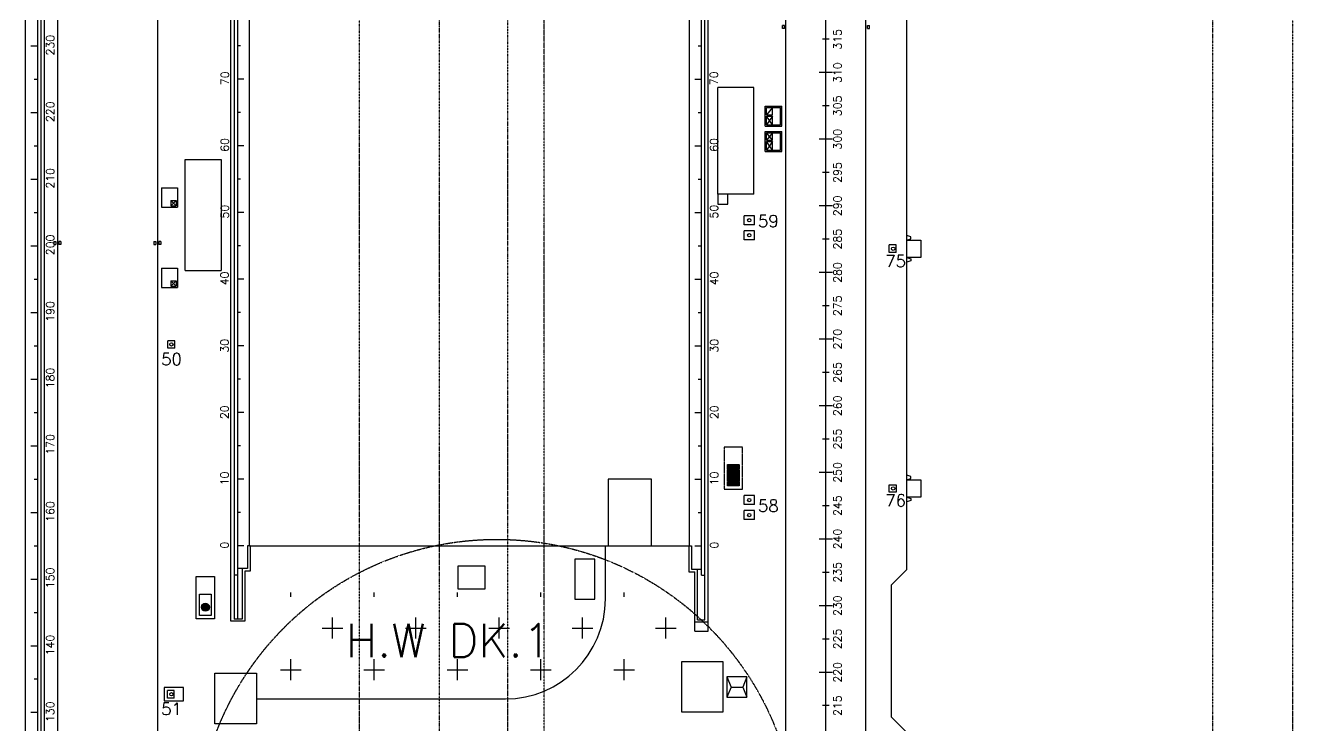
# Model space of a CAD drawing. Header units: inches. Extents: x 2621776591 to 2623670951, y 363331607 to 364354604.
# Drawn here: x 2622778544 to 2622968621, y 363729607 to 363834701 of the extents above; entities that cross this region are included whole.
import ezdxf
from ezdxf.enums import TextEntityAlignment as Align

# ---------------------------------------------------------------- set-up
doc = ezdxf.new("R2010")
doc.units = ezdxf.units.IN
doc.header["$MEASUREMENT"] = 0
for name, pattern in [('BORDERX2', [3.5, 1, -0.5, 1, -0.5, 0, -0.5]), ('CENTER', [2, 1.25, -0.25, 0.25, -0.25]), ('DASHED2', [0.375, 0.25, -0.125]), ('HIDDEN', [0.375, 0.25, -0.125])]:
    doc.linetypes.add(name, pattern=pattern)
for name, color, linetype in [('ANCHOR POINT', 7, 'Continuous'), ('BLDG', 3, 'Continuous'), ('BOLLARD', 1, 'Continuous'), ('Bollard Nos.', 7, 'Continuous'), ('BOLLARD1', 1, 'Continuous'), ('CABLE REELING PIT', 1, 'Continuous'), ('CAPSTAN', 1, 'Continuous'), ('DIM', 8, 'Continuous'), ('Dock CH Text', 8, 'Continuous'), ('Dock Chainage', 8, 'Continuous'), ('FENDER', 1, 'Continuous'), ('PIER', 7, 'Continuous'), ('PLAN', 2, 'Continuous'), ('ROAD', 2, 'Continuous'), ('TEXT2', 1, 'Continuous'), ('TEXT3', 6, 'Continuous'), ('TOWER CRANE POSITION', 90, 'Continuous')]:
    doc.layers.add(name, color=color, linetype=linetype)
doc.layers.add('CRANE', color=7, linetype='Continuous', true_color=0x7f3f7f)
doc.layers.get('BOLLARD1').off()
doc.styles.add('ROMANS', font='romans')

# ---------------------------------------------------------------- blocks, each defined once
blk = doc.blocks.new('FENDER')
at = {"layer": 'FENDER'}
blk.add_line((-600, 1800), (0, 2000), dxfattribs=at)
blk.add_lwpolyline([(0, 0), (0, 1300), (-2100, 1300), (-2100, -1300), (0, -1300)], close=True, dxfattribs=at)
for points in [[(0, 1300), (-600, 1500), (-600, 1800)], [(0, -1300), (-600, -1500), (-600, -1800), (0, -2000)]]:
    blk.add_lwpolyline(points, dxfattribs=at)
blk = doc.blocks.new('A$C48C768FC')
at = {"layer": 'Dock Chainage'}
for p, q in [((215250, 120000), (216225, 120000)), ((246700, 120000), (246225, 120000)), ((315350, 120000), (315825, 120000)), ((215750, 115000), (216225, 115000)), ((247200, 115000), (246225, 115000)), ((314850, 115000), (315825, 115000)), ((215250, 110000), (216225, 110000)), ((246700, 110000), (246225, 110000)), ((315350, 110000), (315825, 110000)), ((215750, 105000), (216225, 105000)), ((247200, 105000), (246225, 105000)), ((314850, 105000), (315825, 105000)), ((215250, 100000), (216225, 100000)), ((246700, 100000), (246225, 100000)), ((315350, 100000), (315825, 100000)), ((215750, 95000), (216225, 95000)), ((247200, 95000), (246225, 95000)), ((314850, 95000), (315825, 95000)), ((215250, 90000), (216225, 90000)), ((246700, 90000), (246225, 90000)), ((315350, 90000), (315825, 90000)), ((215750, 85000), (216225, 85000)), ((247200, 85000), (246225, 85000)), ((314850, 85000), (315825, 85000)), ((215250, 80000), (216225, 80000)), ((246700, 80000), (246225, 80000)), ((315350, 80000), (315825, 80000)), ((215750, 75000), (216225, 75000)), ((247200, 75000), (246225, 75000)), ((314850, 75000), (315825, 75000)), ((215250, 70000), (216225, 70000)), ((246700, 70000), (246225, 70000)), ((315350, 70000), (315825, 70000)), ((215750, 65000), (216225, 65000)), ((247200, 65000), (246225, 65000)), ((314850, 65000), (315825, 65000)), ((215250, 60000), (216225, 60000)), ((246700, 60000), (246225, 60000)), ((315350, 60000), (315825, 60000)), ((215750, 55000), (216225, 55000)), ((247200, 55000), (246225, 55000)), ((314850, 55000), (315825, 55000)), ((215250, 50000), (216225, 50000)), ((246700, 50000), (246225, 50000)), ((315350, 50000), (315825, 50000)), ((215750, 45000), (216225, 45000)), ((247200, 45000), (246225, 45000)), ((314850, 45000), (315825, 45000)), ((215250, 40000), (216225, 40000)), ((215750, 35000), (216225, 35000)), ((215250, 30000), (216225, 30000)), ((215750, 25000), (216225, 25000)), ((215250, 20000), (216225, 20000))]:
    blk.add_line(p, q, dxfattribs=at)
at = {"layer": 'Dock CH Text', "style": 'ROMANS'}
for s, p in [('230', (218753, 120111)), ('70', (244958, 115141)), ('70', (318292, 115141)), ('220', (218753, 110122)), ('210', (218753, 100132)), ('200', (218753, 90142)), ('190', (218753, 80151)), ('180', (218753, 70161)), ('170', (218753, 60200)), ('160', (218753, 50129)), ('150', (218748, 40179)), ('140', (218748, 30096)), ('130', (218748, 20087))]:
    blk.add_text(s, height=1200, rotation=90, dxfattribs=at).set_placement(p, align=Align.CENTER)
at = {"layer": 'Dock CH Text', "style": 'ROMANS', "width": 1}
for s, p in [('60', (244933, 105152)), ('60', (318317, 105152)), ('50', (244933, 95128)), ('50', (318317, 95128)), ('40', (244899, 85104)), ('40', (318351, 85104)), ('30', (244899, 75000)), ('30', (318351, 75000)), ('20', (244899, 65032)), ('20', (318351, 65032)), ('10', (244899, 55101)), ('10', (318351, 55101)), ('0', (244899, 45081)), ('0', (318351, 45081))]:
    blk.add_text(s, height=1200, rotation=90, dxfattribs=at).set_placement(p, align=Align.CENTER)
blk = doc.blocks.new('BOLLARD1')
at = {"layer": 'BOLLARD'}
for p, q in [((-3325, -1200), (-1775, -1200)), ((-3325, -1200), (-3325, -2550)), ((-1775, -1200), (-1775, -2550)), ((-3325, -2550), (-1775, -2550)), ((-3325, -3450), (-3325, -4800)), ((-3325, -3450), (-1775, -3450)), ((-1775, -3450), (-1775, -4800)), ((-3325, -4800), (-1775, -4800))]:
    blk.add_line(p, q, dxfattribs=at)
for centre in [(-2550, -1875), (-2550, -4125)]:
    blk.add_circle(centre, 250, dxfattribs=at)
blk = doc.blocks.new('A$C6b66f7a2')
at = {"layer": 'CAPSTAN'}
h = blk.add_hatch(dxfattribs=at)
h.set_pattern_fill('ANSI31', color=9, scale=1000)
h.set_pattern_definition([(45, (0, 0), (-88.3883476483, 88.3883476483), [])])
h.paths.add_polyline_path([(2622883869, 363768799), (2622885619, 363768799), (2622885619, 363765599), (2622883869, 363765599)])
at = {"layer": 'BOLLARD'}
for p, q in [((2622908124, 363800627), (2622908124, 363801742)), ((2622909134, 363801742), (2622908124, 363801742)), ((2622909134, 363800627), (2622909134, 363801742)), ((2622909134, 363800627), (2622908124, 363800627)), ((2622800949, 363787367), (2622799939, 363787367)), ((2622799939, 363786252), (2622799939, 363787367)), ((2622800949, 363786252), (2622800949, 363787367)), ((2622800949, 363786252), (2622799939, 363786252)), ((2622800874, 363734867), (2622799864, 363734867)), ((2622799864, 363733752), (2622799864, 363734867)), ((2622800874, 363733752), (2622799864, 363733752)), ((2622800874, 363733752), (2622800874, 363734867))]:
    blk.add_line(p, q, dxfattribs=at)
for points in [[(2622908124, 363765757), (2622909134, 363765757), (2622909134, 363764642), (2622908124, 363764642)], [(2622799369, 363735310), (2622799369, 363733310), (2622802259, 363733310), (2622802259, 363735310)]]:
    blk.add_lwpolyline(points, close=True, dxfattribs=at)
for centre in [(2622908704, 363801184), (2622800444, 363786810), (2622908704, 363765199), (2622800444, 363734310)]:
    blk.add_circle(centre, 250, dxfattribs=at)
at = {"layer": 'CAPSTAN', "ltscale": 100}
for p, q in [((2622805191, 363747413), (2622805358, 363747402)), ((2622805191, 363747401), (2622805357, 363747390)), ((2622805207, 363747276), (2622805365, 363747330)), ((2622805211, 363747264), (2622805369, 363747319)), ((2622805224, 363747535), (2622805374, 363747461)), ((2622805229, 363747546), (2622805379, 363747472)), ((2622805275, 363747155), (2622805400, 363747266)), ((2622805283, 363747146), (2622805408, 363747257)), ((2622805305, 363747646), (2622805416, 363747521)), ((2622805314, 363747654), (2622805425, 363747529)), ((2622805334, 363747468), (2622805349, 363747500)), ((2622805383, 363747070), (2622805456, 363747220)), ((2622805394, 363747065), (2622805467, 363747215)), ((2622805426, 363747710), (2622805478, 363747559)), ((2622805438, 363747713), (2622805489, 363747563)), ((2622805516, 363747032), (2622805526, 363747199)), ((2622805528, 363747032), (2622805538, 363747198)), ((2622805540, 363747611), (2622805576, 363747608)), ((2622805560, 363747738), (2622805549, 363747571)), ((2622805572, 363747737), (2622805561, 363747571)), ((2622805653, 363747048), (2622805599, 363747206)), ((2622805664, 363747052), (2622805610, 363747210)), ((2622805694, 363747705), (2622805620, 363747555)), ((2622805705, 363747700), (2622805631, 363747550)), ((2622805773, 363747116), (2622805663, 363747241)), ((2622805782, 363747124), (2622805672, 363747249)), ((2622805805, 363747623), (2622805680, 363747513)), ((2622805813, 363747614), (2622805688, 363747504)), ((2622805859, 363747224), (2622805709, 363747297)), ((2622805864, 363747235), (2622805714, 363747308)), ((2622805876, 363747505), (2622805718, 363747451)), ((2622805880, 363747494), (2622805722, 363747440)), ((2622805897, 363747369), (2622805730, 363747379)), ((2622805896, 363747357), (2622805730, 363747367))]:
    blk.add_line(p, q, dxfattribs=at)
at = {"layer": 'CAPSTAN', "linetype": 'HIDDEN', "ltscale": 100}
for p, q in [((2622805383, 363747363), (2622805257, 363747346)), ((2622805265, 363747459), (2622805388, 363747426)), ((2622805295, 363747240), (2622805404, 363747304)), ((2622805315, 363747560), (2622805415, 363747483)), ((2622805369, 363747156), (2622805446, 363747256)), ((2622805399, 363747634), (2622805463, 363747524)), ((2622805470, 363747106), (2622805503, 363747229)), ((2622805618, 363747663), (2622805585, 363747541)), ((2622805689, 363747136), (2622805625, 363747245)), ((2622805719, 363747614), (2622805642, 363747513)), ((2622805773, 363747210), (2622805672, 363747287)), ((2622805793, 363747530), (2622805683, 363747466)), ((2622805822, 363747311), (2622805700, 363747343)), ((2622805829, 363747423), (2622805704, 363747406))]:
    blk.add_line(p, q, dxfattribs=at)
at = {"layer": 'CAPSTAN', "linetype": 'HIDDEN', "ltscale": 5}
for p, q in [((2622805357, 363747390), (2622805436, 363747385)), ((2622805358, 363747402), (2622805437, 363747397)), ((2622805365, 363747330), (2622805440, 363747356)), ((2622805369, 363747319), (2622805444, 363747344)), ((2622805374, 363747461), (2622805444, 363747427)), ((2622805379, 363747472), (2622805450, 363747437)), ((2622805400, 363747266), (2622805459, 363747318)), ((2622805408, 363747257), (2622805467, 363747309)), ((2622805416, 363747521), (2622805468, 363747462)), ((2622805425, 363747529), (2622805477, 363747469)), ((2622805456, 363747220), (2622805491, 363747291)), ((2622805467, 363747215), (2622805502, 363747285)), ((2622805478, 363747559), (2622805503, 363747485)), ((2622805489, 363747563), (2622805515, 363747489)), ((2622805526, 363747199), (2622805531, 363747278)), ((2622805538, 363747198), (2622805543, 363747277)), ((2622805549, 363747571), (2622805545, 363747493)), ((2622805561, 363747571), (2622805557, 363747492)), ((2622805599, 363747206), (2622805573, 363747281)), ((2622805610, 363747210), (2622805584, 363747285)), ((2622805620, 363747555), (2622805586, 363747484)), ((2622805631, 363747550), (2622805597, 363747479)), ((2622805663, 363747241), (2622805611, 363747300)), ((2622805672, 363747249), (2622805620, 363747308)), ((2622805680, 363747513), (2622805621, 363747461)), ((2622805688, 363747504), (2622805629, 363747452)), ((2622805709, 363747297), (2622805638, 363747332)), ((2622805714, 363747308), (2622805643, 363747343)), ((2622805718, 363747451), (2622805644, 363747425)), ((2622805722, 363747440), (2622805648, 363747414)), ((2622805730, 363747367), (2622805651, 363747372)), ((2622805730, 363747379), (2622805652, 363747384))]:
    blk.add_line(p, q, dxfattribs=at)
at = {"layer": 'CAPSTAN', "color": 9, "linetype": 'DASHED2', "ltscale": 2}
for points in [[(2622883369, 363765099), (2622886119, 363765099), (2622886119, 363771399), (2622883369, 363771399)], [(2622883869, 363768799), (2622885619, 363768799), (2622885619, 363765599), (2622883869, 363765599)]]:
    blk.add_lwpolyline(points, close=True, dxfattribs=at)
at = {"layer": 'CAPSTAN'}
for points in [[(2622804169, 363751985), (2622806919, 363751985), (2622806919, 363745635), (2622804169, 363745635)], [(2622804669, 363749335), (2622806419, 363749335), (2622806419, 363746135), (2622804669, 363746135)]]:
    blk.add_lwpolyline(points, close=True, dxfattribs=at)
at = {"layer": 'CAPSTAN', "color": 9, "linetype": 'DASHED2', "ltscale": 2}
blk.add_circle((2622884744, 363766849), 600, dxfattribs=at)
at = {"layer": 'CAPSTAN', "ltscale": 100}
for centre, radius in [((2622805543, 363747385), 600), ((2622805544, 363747385), 540), ((2622805544, 363747385), 530), ((2622805544, 363747385), 448), ((2622805544, 363747385), 438), ((2622805320, 363747355), 26.6), ((2622805325, 363747443), 26.6), ((2622805320, 363747355), 14.6), ((2622805325, 363747443), 14.6), ((2622805349, 363747271), 26.6), ((2622805349, 363747271), 14.6), ((2622805364, 363747522), 26.6), ((2622805364, 363747522), 14.6), ((2622805407, 363747205), 26.6), ((2622805407, 363747205), 14.6), ((2622805430, 363747580), 26.6), ((2622805430, 363747580), 14.6), ((2622805486, 363747166), 26.6), ((2622805486, 363747166), 14.6), ((2622805514, 363747609), 26.6), ((2622805514, 363747609), 14.6), ((2622805574, 363747161), 26.6), ((2622805574, 363747161), 14.6), ((2622805602, 363747603), 26.6), ((2622805602, 363747603), 14.6), ((2622805657, 363747190), 26.6), ((2622805657, 363747190), 14.6), ((2622805681, 363747564), 26.6), ((2622805681, 363747564), 14.6), ((2622805723, 363747248), 26.6), ((2622805723, 363747248), 14.6), ((2622805739, 363747498), 26.6), ((2622805739, 363747498), 14.6), ((2622805762, 363747327), 26.6), ((2622805768, 363747415), 26.6), ((2622805762, 363747327), 14.6), ((2622805768, 363747415), 14.6)]:
    blk.add_circle(centre, radius, dxfattribs=at)
at = {"layer": 'CAPSTAN'}
blk.add_circle((2622805544, 363747385), 600, dxfattribs=at)
at = {"layer": 'CAPSTAN', "linetype": 'CENTER', "ltscale": 0.1}
blk.add_circle((2622805544, 363747385), 226, dxfattribs=at)
at = {"layer": 'CAPSTAN', "ltscale": 100}
for centre, radius, start, end in [((2622805190, 363747389), 12, 86.4258, 179.34085), ((2622805544, 363747385), 366, 179.34085, 196.01076), ((2622805544, 363747385), 366, 156.84085, 173.51075), ((2622805192, 363747425), 12, 173.51075, 266.4258), ((2622805204, 363747287), 12, 196.01076, 288.9258), ((2622805215, 363747253), 12, 108.9258, 201.84085), ((2622805544, 363747385), 366, 201.84085, 218.51075), ((2622805218, 363747524), 12, 63.9258, 156.84085), ((2622805234, 363747556), 12, 151.01075, 243.9258), ((2622805544, 363747385), 366, 134.34085, 151.01075), ((2622805267, 363747164), 12, 218.51075, 311.4258), ((2622805291, 363747137), 12, 131.4258, 224.34085), ((2622805544, 363747385), 366, 224.34085, 241.01074), ((2622805296, 363747638), 12, 41.4258, 134.34085), ((2622805323, 363747662), 12, 128.51075, 221.4258), ((2622805544, 363747385), 366, 113.22811, 128.51075), ((2622805357, 363747384), 6, 0.10567, 86.4258), ((2622805358, 363747408), 6, 266.4258, 352.74593), ((2622805544, 363747385), 181, 180.10567, 195.24593), ((2622805544, 363747385), 181, 157.60567, 172.74593), ((2622805363, 363747336), 6, 288.9258, 15.24593), ((2622805372, 363747075), 12, 241.01074, 333.9258), ((2622805371, 363747313), 6, 22.60567, 108.9258), ((2622805371, 363747456), 6, 337.60567, 63.9258), ((2622805544, 363747385), 181, 202.60567, 217.74593), ((2622805381, 363747478), 6, 243.9258, 330.24593), ((2622805544, 363747385), 181, 135.10567, 150.24593), ((2622805405, 363747059), 12, 153.9258, 246.84085), ((2622805407, 363747703), 20, 18.9258, 113.22811), ((2622805396, 363747270), 6, 311.4258, 37.74593), ((2622805544, 363747385), 366, 246.84085, 263.51075), ((2622805412, 363747252), 6, 45.10567, 131.4258), ((2622805411, 363747517), 6, 315.10567, 41.4258), ((2622805544, 363747385), 181, 225.10567, 240.24594), ((2622805429, 363747533), 6, 221.4258, 307.74594), ((2622805544, 363747385), 181, 112.60567, 127.74594), ((2622805457, 363747719), 20, 103.57294, 198.9258), ((2622805552, 363747324), 426, 90.52899, 103.57294), ((2622805451, 363747222), 6, 333.9258, 60.24594), ((2622805473, 363747212), 6, 67.60568, 153.9258), ((2622805472, 363747557), 6, 292.60567, 18.9258), ((2622805544, 363747385), 181, 247.60568, 262.74594), ((2622805495, 363747565), 6, 198.9258, 285.24594), ((2622805544, 363747385), 181, 90.10568, 105.24594), ((2622805504, 363747033), 12, 263.51075, 356.4258), ((2622805520, 363747199), 6, 356.4258, 82.74594), ((2622805540, 363747031), 12, 176.4258, 269.34085), ((2622805544, 363747198), 6, 90.10568, 176.4258), ((2622805544, 363747385), 366, 269.34085, 286.01076), ((2622805543, 363747572), 6, 270.10568, 356.4258), ((2622805544, 363747385), 181, 270.10568, 285.24594), ((2622805548, 363747739), 12, 356.4258, 89.34085), ((2622805567, 363747570), 6, 176.4258, 262.74594), ((2622805544, 363747385), 181, 67.60568, 82.74594), ((2622805584, 363747736), 12, 83.51075, 176.4258), ((2622805544, 363747385), 366, 66.84085, 83.51075), ((2622805593, 363747204), 6, 18.9258, 105.24594), ((2622805616, 363747212), 6, 112.60567, 198.9258), ((2622805615, 363747558), 6, 247.60568, 333.9258), ((2622805544, 363747385), 181, 292.60567, 307.74594), ((2622805637, 363747547), 6, 153.9258, 240.24594), ((2622805544, 363747385), 181, 45.10567, 60.24594), ((2622805641, 363747045), 12, 286.01076, 18.9258), ((2622805658, 363747237), 6, 41.4258, 127.74594), ((2622805675, 363747056), 12, 198.9258, 291.84084), ((2622805676, 363747253), 6, 135.10567, 221.4258), ((2622805676, 363747517), 6, 225.10567, 311.4258), ((2622805544, 363747385), 181, 315.10567, 330.2459), ((2622805544, 363747385), 366, 291.84084, 308.51075), ((2622805692, 363747499), 6, 131.4258, 217.74593), ((2622805544, 363747385), 181, 22.60567, 37.74593), ((2622805683, 363747710), 12, 333.9258, 66.84085), ((2622805706, 363747292), 6, 63.92577, 150.2459), ((2622805715, 363747694), 12, 61.01074, 153.9258), ((2622805716, 363747457), 6, 202.60567, 288.9258), ((2622805544, 363747385), 181, 337.60563, 352.74593), ((2622805717, 363747314), 6, 157.60563, 243.92577), ((2622805724, 363747434), 6, 108.9258, 195.24593), ((2622805544, 363747385), 181, 0.10567, 15.24593), ((2622805544, 363747385), 366, 44.34085, 61.01074), ((2622805729, 363747361), 6, 86.4258, 172.74593), ((2622805731, 363747385), 6, 180.10567, 266.4258), ((2622805764, 363747108), 12, 308.51075, 41.4258), ((2622805791, 363747132), 12, 221.4258, 314.34085), ((2622805544, 363747385), 366, 314.34085, 331.01071), ((2622805797, 363747632), 12, 311.4258, 44.34085), ((2622805821, 363747605), 12, 38.51075, 131.4258), ((2622805544, 363747385), 366, 21.84085, 38.51075), ((2622805853, 363747213), 12, 331.01071, 63.92577), ((2622805869, 363747246), 12, 243.92577, 336.84081), ((2622805872, 363747516), 12, 288.9258, 21.84085), ((2622805884, 363747482), 12, 16.01076, 108.9258), ((2622805544, 363747385), 366, 336.84081, 353.51075), ((2622805544, 363747385), 366, 359.34085, 16.01076), ((2622805895, 363747345), 12, 353.51075, 86.4258), ((2622805898, 363747381), 12, 266.4258, 359.34085)]:
    blk.add_arc(centre, radius, start, end, dxfattribs=at)
at = {"layer": 'CAPSTAN', "linetype": 'HIDDEN', "ltscale": 5}
for start, end in [(179.61548, 195.73611), (157.11548, 173.23612), (202.11548, 218.23612), (134.61549, 150.73612), (224.61548, 240.73612), (112.11549, 128.23612), (247.11549, 263.23612), (89.61548, 105.73611), (269.61548, 285.73611), (67.11549, 83.23612), (292.11549, 308.23612), (44.61548, 60.73612), (314.61549, 330.73608), (22.11548, 38.23612), (337.11545, 353.23612), (359.61548, 15.73611)]:
    blk.add_arc((2622805544, 363747385), 108, start, end, dxfattribs=at)
at = {"layer": 'BOLLARD1', "rotation": 180}
for p in [(2622884567, 363801314), (2622884567, 363759329)]:
    blk.add_blockref('BOLLARD1', p, dxfattribs=at)
at = {"layer": 'FENDER', "xscale": -1}
for p in [(2622910744, 363801184), (2622910744, 363765199)]:
    blk.add_blockref('FENDER', p, dxfattribs=at)
at = {"layer": 'Bollard Nos.', "style": 'ROMANS'}
for s, p in [('59', (2622888442, 363804425)), ('75', (2622907530, 363798411)), ('50', (2622798931, 363783699)), ('76', (2622907530, 363762511)), ('58', (2622888442, 363761712)), ('51', (2622798931, 363731217))]:
    blk.add_text(s, height=1800, dxfattribs=at).set_placement(p)
blk = doc.blocks.new('A$C50fdd4f0')
h = blk.add_hatch()
h.set_pattern_fill('CROSS', color=190, scale=25000)
h.set_pattern_definition([(0, (-2621951960, -363655754.5), (6250, 6250), [3125, -9375]), (90, (-2621950398, -363657317), (-6250, 6250), [3125, -9375])])
h.paths.add_polyline_path([(-12000, 13986), (-16000, 13986), (-16000, 15486), (-62752, 15486), (-62752, 0), (0, 0), (0, 15486), (-12000, 15486)])

msp = doc.modelspace()

# ---------------------------------------------------------------- linework, layer by layer
at = {"color": 8, "elevation": 0}
for points in [[(2622898606.2, 363682609.7), (2622898606.2, 364127609.7)], [(2622899106.2, 363832609.7), (2622898106.2, 363832609.7)], [(2622899606.2, 363827609.7), (2622897606.2, 363827609.7)], [(2622899106.2, 363822609.7), (2622898106.2, 363822609.7)], [(2622899606.2, 363817609.7), (2622897606.2, 363817609.7)], [(2622899106.2, 363812609.7), (2622898106.2, 363812609.7)], [(2622899606.2, 363807609.7), (2622897606.2, 363807609.7)], [(2622899106.2, 363802609.7), (2622898106.2, 363802609.7)], [(2622899606.2, 363797609.7), (2622897606.2, 363797609.7)], [(2622899106.2, 363792609.7), (2622898106.2, 363792609.7)], [(2622899606.2, 363787609.7), (2622897606.2, 363787609.7)], [(2622899106.2, 363782609.7), (2622898106.2, 363782609.7)], [(2622899606.2, 363777609.7), (2622897606.2, 363777609.7)], [(2622899106.2, 363772609.7), (2622898106.2, 363772609.7)], [(2622899606.2, 363767609.7), (2622897606.2, 363767609.7)], [(2622899106.2, 363762609.7), (2622898106.2, 363762609.7)], [(2622899606.2, 363757609.7), (2622897606.2, 363757609.7)], [(2622899106.2, 363752609.7), (2622898106.2, 363752609.7)], [(2622899606.2, 363747609.7), (2622897606.2, 363747609.7)], [(2622899106.2, 363742609.7), (2622898106.2, 363742609.7)], [(2622899606.2, 363737609.7), (2622897606.2, 363737609.7)], [(2622899106.2, 363732609.7), (2622898106.2, 363732609.7)]]:
    msp.add_lwpolyline(points, dxfattribs=at)
at = {"layer": 'ANCHOR POINT'}
for p, q in [((2622892085.7, 363834204.8), (2622892085.7, 363834654.8)), ((2622892385.7, 363834654.8), (2622892085.7, 363834654.8)), ((2622892385.7, 363834204.8), (2622892085.7, 363834204.8)), ((2622892385.7, 363834204.8), (2622892385.7, 363834654.8)), ((2622904855.7, 363834204.8), (2622904855.7, 363834654.8)), ((2622904855.7, 363834654.8), (2622905155.7, 363834654.8)), ((2622904855.7, 363834204.8), (2622905155.7, 363834204.8)), ((2622905155.7, 363834204.8), (2622905155.7, 363834654.8)), ((2622782808.8, 363802267.5), (2622782808.8, 363801817.5)), ((2622782808.8, 363802267.5), (2622783108.8, 363802267.5)), ((2622782808.8, 363801817.5), (2622783108.8, 363801817.5)), ((2622783108.8, 363802267.5), (2622783108.8, 363801817.5)), ((2622783878.8, 363802267.5), (2622783578.8, 363802267.5)), ((2622783578.8, 363802267.5), (2622783578.8, 363801817.5)), ((2622783878.8, 363801817.5), (2622783578.8, 363801817.5)), ((2622783878.8, 363802267.5), (2622783878.8, 363801817.5)), ((2622797808.8, 363802267.5), (2622798108.8, 363802267.5)), ((2622797808.8, 363802267.5), (2622797808.8, 363801817.5)), ((2622797808.8, 363801817.5), (2622798108.8, 363801817.5)), ((2622798108.8, 363802267.5), (2622798108.8, 363801817.5)), ((2622798878.8, 363802267.5), (2622798578.8, 363802267.5)), ((2622798578.8, 363802267.5), (2622798578.8, 363801817.5)), ((2622798878.8, 363801817.5), (2622798578.8, 363801817.5)), ((2622798878.8, 363802267.5), (2622798878.8, 363801817.5))]:
    msp.add_line(p, q, dxfattribs=at)
at = {"layer": 'BLDG'}
for p, q in [((2622882394.9, 363809376.9), (2622882394.9, 363825376.9)), ((2622887794.9, 363825376.9), (2622882394.9, 363825376.9)), ((2622887794.9, 363809376.9), (2622887794.9, 363825376.9)), ((2622802508.8, 363797886.4), (2622802508.8, 363814586.4)), ((2622802508.8, 363814586.4), (2622807908.8, 363814586.4)), ((2622807908.8, 363814586.4), (2622807908.8, 363797886.4)), ((2622887794.9, 363809376.9), (2622882394.9, 363809376.9)), ((2622882428.8, 363809376.9), (2622882428.8, 363807876.9)), ((2622883928.8, 363807876.9), (2622883928.8, 363809376.9)), ((2622882428.8, 363807876.9), (2622883928.8, 363807876.9)), ((2622802508.8, 363797886.4), (2622807908.8, 363797886.4)), ((2622872445.7, 363766609.7), (2622865945.7, 363766609.7)), ((2622865945.7, 363766609.7), (2622865945.7, 363756609.7)), ((2622872445.7, 363756609.7), (2622872445.7, 363766609.7)), ((2622860945.7, 363754609.7), (2622860945.7, 363748609.7)), ((2622863945.7, 363754609.7), (2622860945.7, 363754609.7)), ((2622863945.7, 363748609.7), (2622863945.7, 363754609.7)), ((2622843445.7, 363750109.7), (2622843445.7, 363753609.7)), ((2622843445.7, 363753609.7), (2622847445.7, 363753609.7)), ((2622847445.7, 363753609.7), (2622847445.7, 363750109.7)), ((2622847445.7, 363750109.7), (2622843445.7, 363750109.7)), ((2622860945.7, 363748609.7), (2622863945.7, 363748609.7)), ((2622883195.7, 363739195), (2622876945.7, 363739195)), ((2622876945.7, 363739195), (2622876945.7, 363731695)), ((2622883195.7, 363731695), (2622883195.7, 363739195)), ((2622806943.8, 363737461.4), (2622813193.8, 363737461.4)), ((2622806943.8, 363729861.4), (2622806943.8, 363737461.4)), ((2622813193.8, 363737461.4), (2622813193.8, 363729861.4)), ((2622876945.7, 363731695), (2622883195.7, 363731695)), ((2622813193.8, 363729861.4), (2622806943.8, 363729861.4))]:
    msp.add_line(p, q, dxfattribs=at)
at = {"layer": 'CABLE REELING PIT'}
for p, q in [((2622889487.7, 363822573.7), (2622891987.7, 363822573.7)), ((2622889487.7, 363819573.7), (2622889487.7, 363822573.7)), ((2622891987.7, 363819573.7), (2622891987.7, 363822573.7)), ((2622889687.7, 363821247.9), (2622889687.7, 363822373.7)), ((2622889687.7, 363822373.7), (2622891787.7, 363822373.7)), ((2622890587.7, 363822373.7), (2622889687.7, 363821247.9)), ((2622889687.7, 363821247.9), (2622890587.7, 363821247.9)), ((2622889687.7, 363819773.7), (2622889687.7, 363821047.9)), ((2622889687.7, 363821047.9), (2622890587.7, 363821047.9)), ((2622890587.7, 363819773.7), (2622889687.7, 363821047.9)), ((2622890587.7, 363821047.9), (2622889687.7, 363819773.7)), ((2622890587.7, 363821247.9), (2622890587.7, 363822373.7)), ((2622890587.7, 363819773.7), (2622890587.7, 363821047.9)), ((2622891787.7, 363819773.7), (2622891787.7, 363822373.7)), ((2622889487.7, 363819573.7), (2622891987.7, 363819573.7)), ((2622889487.7, 363818776.9), (2622891987.7, 363818776.9)), ((2622889487.7, 363815776.9), (2622889487.7, 363818776.9)), ((2622889687.7, 363819773.7), (2622891787.7, 363819773.7)), ((2622891987.7, 363815776.9), (2622891987.7, 363818776.9)), ((2622889687.7, 363818576.9), (2622891787.7, 363818576.9)), ((2622889687.7, 363817451.1), (2622889687.7, 363818576.9)), ((2622890587.7, 363817451.1), (2622889687.7, 363818576.9)), ((2622890587.7, 363818576.9), (2622889687.7, 363817451.1)), ((2622889687.7, 363817451.1), (2622890587.7, 363817451.1)), ((2622889687.7, 363815976.9), (2622889687.7, 363817251.1)), ((2622890587.7, 363817251.1), (2622889687.7, 363815976.9)), ((2622890587.7, 363815976.9), (2622889687.7, 363817251.1)), ((2622889687.7, 363817251.1), (2622890587.7, 363817251.1)), ((2622890587.7, 363817451.1), (2622890587.7, 363818576.9)), ((2622890587.7, 363815976.9), (2622890587.7, 363817251.1)), ((2622891787.7, 363815976.9), (2622891787.7, 363818576.9)), ((2622889487.7, 363815776.9), (2622891987.7, 363815776.9)), ((2622889687.7, 363815976.9), (2622891787.7, 363815976.9)), ((2622798948.3, 363810300.5), (2622798948.3, 363807400.5)), ((2622798948.3, 363810300.5), (2622801348.3, 363810300.5)), ((2622801348.3, 363810300.5), (2622801348.3, 363807400.5)), ((2622798948.3, 363807400.5), (2622801348.3, 363807400.5)), ((2622800348.3, 363807600.5), (2622801148.3, 363808391.8)), ((2622800348.3, 363808391.8), (2622801148.3, 363808391.8)), ((2622800348.3, 363808391.8), (2622801148.3, 363807600.5)), ((2622800348.3, 363808391.8), (2622800348.3, 363807600.5)), ((2622800348.3, 363807600.5), (2622801148.3, 363807600.5)), ((2622801148.3, 363808391.8), (2622801148.3, 363807600.5)), ((2622798948.3, 363798243.8), (2622801348.3, 363798243.8)), ((2622798948.3, 363798243.8), (2622798948.3, 363795343.8)), ((2622801348.3, 363798243.8), (2622801348.3, 363795343.8)), ((2622800348.3, 363796335.1), (2622801148.3, 363795543.8)), ((2622800348.3, 363795543.8), (2622801148.3, 363796335.1)), ((2622800348.3, 363796335.1), (2622801148.3, 363796335.1)), ((2622800348.3, 363796335.1), (2622800348.3, 363795543.8)), ((2622801148.3, 363796335.1), (2622801148.3, 363795543.8)), ((2622798948.3, 363795343.8), (2622801348.3, 363795343.8)), ((2622800348.3, 363795543.8), (2622801148.3, 363795543.8))]:
    msp.add_line(p, q, dxfattribs=at)
at = {"layer": 'CRANE', "linetype": 'BORDERX2'}
for p, q in [((2622828621.1, 364111009, 0), (2622828621.1, 363568050.6, 0)), ((2622968620.8, 364111009, 0), (2622968620.8, 363567818.9, 0)), ((2622850843.7, 364108242.3, 0), (2622850843.7, 363612984.6, 0)), ((2622840620.7, 364087548.4, 0), (2622840620.7, 363544555.7, 0)), ((2622956620.7, 364087548.4, 0), (2622956620.7, 363544596.6, 0)), ((2622856343.8, 363643484.6, 0), (2622856343.8, 364077774.5, 0))]:
    msp.add_line(p, q, dxfattribs=at)
at = {"layer": 'PIER'}
for p, q in [((2622778543.8, 363601609.7), (2622778543.8, 364138609.7)), ((2622812143.8, 363756609.7), (2622812143.8, 364138609.7)), ((2622878143.8, 363756609.7), (2622878143.8, 364138494.3)), ((2622910743.8, 363753017.1), (2622910743.8, 364133909.8)), ((2622780343.8, 364128094.7), (2622780343.8, 363597219.3)), ((2622780843.8, 364127819.7), (2622780843.8, 363590519.3)), ((2622781343.8, 364127819.7), (2622781343.8, 363590319.3)), ((2622809343.8, 363745269.3), (2622809343.8, 364127819.7)), ((2622809843.8, 364127819.7), (2622809843.8, 363745569.3)), ((2622810343.8, 364128094.7), (2622810343.8, 363745569.3)), ((2622879943.8, 363752199.3), (2622879943.8, 364128024.8)), ((2622880443.8, 363745499.3), (2622880443.8, 364127749.8)), ((2622880943.8, 363743799.3), (2622880943.8, 364127749.8)), ((2622811843.8, 363756609.7), (2622811843.8, 363753169.3)), ((2622812243.8, 363756609.7), (2622811843.8, 363756609.7)), ((2622812143.8, 363756609.7), (2622878143.8, 363756609.7)), ((2622812243.8, 363756609.7), (2622812243.8, 363752769.3)), ((2622878043.8, 363756609.7), (2622878043.8, 363752699.3)), ((2622878043.8, 363756609.7), (2622878443.8, 363756609.7)), ((2622878443.8, 363756609.7), (2622878443.8, 363753099.3)), ((2622811843.8, 363753169.3), (2622810343.8, 363753169.3)), ((2622811043.8, 363753169.3), (2622811043.8, 363745569.3)), ((2622811443.8, 363752769.3), (2622811443.8, 363745269.3)), ((2622812243.8, 363752769.3), (2622811443.8, 363752769.3)), ((2622878043.8, 363752699.3), (2622878943.8, 363752699.3)), ((2622878443.8, 363753099.3), (2622879943.8, 363753099.3)), ((2622878943.8, 363743799.3), (2622878943.8, 363752699.3)), ((2622879343.8, 363745499.3), (2622879343.8, 363753099.3)), ((2622908445.7, 363750719), (2622910743.8, 363753017.1)), ((2622810343.8, 363752169.3), (2622809843.8, 363752169.3)), ((2622879943.8, 363752199.3), (2622880443.8, 363752199.3)), ((2622908445.7, 363730900.5), (2622908445.7, 363750719)), ((2622811443.8, 363745269.3), (2622809343.8, 363745269.3)), ((2622811043.8, 363745569.3), (2622809843.8, 363745569.3)), ((2622878943.8, 363745199.3), (2622880943.8, 363745199.3)), ((2622879343.8, 363745499.3), (2622880443.8, 363745499.3)), ((2622878943.8, 363743799.3), (2622880943.8, 363743799.3)), ((2622908445.7, 363730900.5), (2622910743.8, 363728602.4))]:
    msp.add_line(p, q, dxfattribs=at)
at = {"layer": 'PLAN'}
msp.add_line((2622884399.5, 363735389.5), (2622886132.5, 363735389.5), dxfattribs=at)
msp.add_lwpolyline([(2622883766, 363733859.5), (2622886766, 363733859.5), (2622886766, 363736919.5), (2622883766, 363736919.5)], close=True, dxfattribs=at)
for points in [[(2622883766, 363736919.5), (2622884399.5, 363735389.5), (2622883766, 363733859.5)], [(2622886766, 363736919.5), (2622886132.5, 363735389.5), (2622886766, 363733859.5)]]:
    msp.add_lwpolyline(points, dxfattribs=at)
at = {"layer": 'ROAD'}
for p, q in [((2622865541.2, 363748623.4), (2622865541.2, 363756609.7)), ((2622813193.8, 363733623.4), (2622850541.2, 363733623.4))]:
    msp.add_line(p, q, dxfattribs=at)
msp.add_arc((2622850541.2, 363748623.4), 15000, 270, 0, dxfattribs=at)
at = {"layer": 'TEXT2'}
for p, q in [((2622892620.7, 363532869.8), (2622892620.7, 364121959.8)), ((2622904620.7, 363532869.8), (2622904620.7, 364121959.8)), ((2622783343.8, 364118942.5), (2622783343.8, 363460242.5)), ((2622798343.8, 364118942.5), (2622798343.8, 363460242.5))]:
    msp.add_line(p, q, dxfattribs=at)
at = {"layer": 'TOWER CRANE POSITION', "color": 90, "linetype": 'HIDDEN', "ltscale": 3}
msp.add_circle((2622849243.7, 363712562.2), 45000, dxfattribs=at)

# ---------------------------------------------------------------- block references
at = {"color": 190}
msp.add_blockref('A$C50fdd4f0', (2622876445.7, 363734123.4), dxfattribs=at)
at = {"layer": 'DIM'}
msp.add_blockref('A$C6b66f7a2', (0, 0), dxfattribs=at)
at = {"layer": 'Dock Chainage'}
msp.add_blockref('A$C48C768FC', (2622564118.7, 363711609.7), dxfattribs=at)
at = {"layer": 'FENDER', "xscale": -1}
for p in [(2622910743.8, 363801184.3), (2622910743.8, 363765199.3)]:
    msp.add_blockref('FENDER', p, dxfattribs=at)

# ---------------------------------------------------------------- texts
at = {"color": 8, "style": 'ROMANS'}
for s, p in [('315', (2622900357.2, 363832609.7, 0)), ('310', (2622900357.2, 363827609.7, 0)), ('305', (2622900357.2, 363822609.7, 0)), ('300', (2622900357.2, 363817609.7, 0)), ('295', (2622900357.2, 363812609.7, 0)), ('290', (2622900357.2, 363807609.7, 0)), ('285', (2622900357.2, 363802609.7, 0)), ('280', (2622900357.2, 363797609.7, 0)), ('275', (2622900357.2, 363792609.7, 0)), ('270', (2622900357.2, 363787609.7, 0)), ('265', (2622900357.2, 363782609.7, 0)), ('260', (2622900357.2, 363777609.7, 0)), ('255', (2622900357.2, 363772609.7, 0)), ('250', (2622900357.2, 363767609.7, 0)), ('245', (2622900357.2, 363762609.7, 0)), ('240', (2622900357.2, 363757609.7, 0)), ('235', (2622900357.2, 363752609.7, 0)), ('230', (2622900357.2, 363747609.7, 0)), ('225', (2622900357.2, 363742609.7, 0)), ('220', (2622900357.2, 363737609.7, 0)), ('215', (2622900357.2, 363732609.7, 0))]:
    msp.add_text(s, height=1200, rotation=90, dxfattribs=at).set_placement(p, align=Align.MIDDLE_CENTER)
at = {"layer": 'TEXT3', "style": 'ROMANS'}
msp.add_text('H.W DK.1', height=5000, dxfattribs=at).set_placement((2622826583.3, 363739890.8, 0))

doc.saveas('drawing.dxf')
